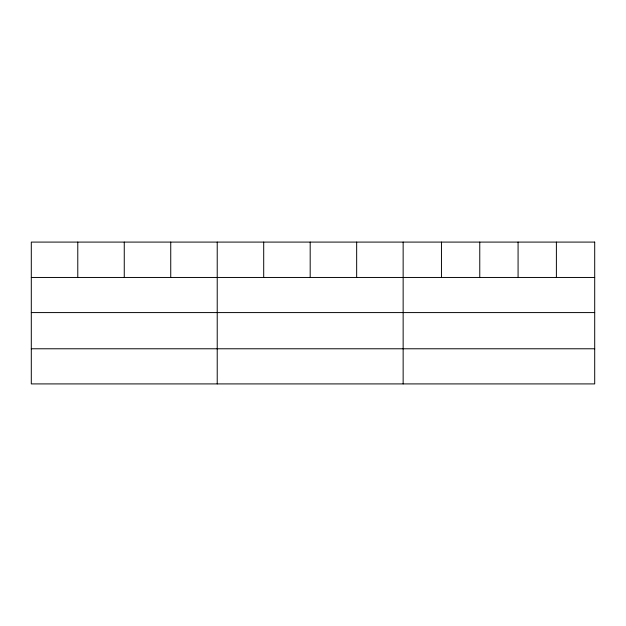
<?xml version="1.0" encoding="UTF-8"?>
<svg xmlns="http://www.w3.org/2000/svg" width="626" height="626" viewBox="0 0 626 626"><rect width="100%" height="100%" fill="white"/><g stroke="black" fill="none" stroke-linecap="round" stroke-linejoin="round"><path stroke-width="0.94" d="M31.3 277.459L594.7 277.459M31.3 312.585L594.7 312.585M31.3 348.776L594.7 348.776M556.389 242.09L556.389 277.459M518.078 242.09L518.078 277.459M479.766 242.09L479.766 277.459M441.455 242.09L441.455 277.459M403.144 242.09L403.144 383.91M356.663 242.09L356.663 277.459M310.183 242.09L310.183 277.459M263.702 242.09L263.702 277.459M217.222 242.09L217.222 383.91M170.741 242.09L170.741 277.459M124.261 242.09L124.261 277.459M77.781 242.09L77.781 277.459M594.7 242.09L31.3 242.09L31.3 383.91L594.7 383.91L594.7 242.09"/></g></svg>
